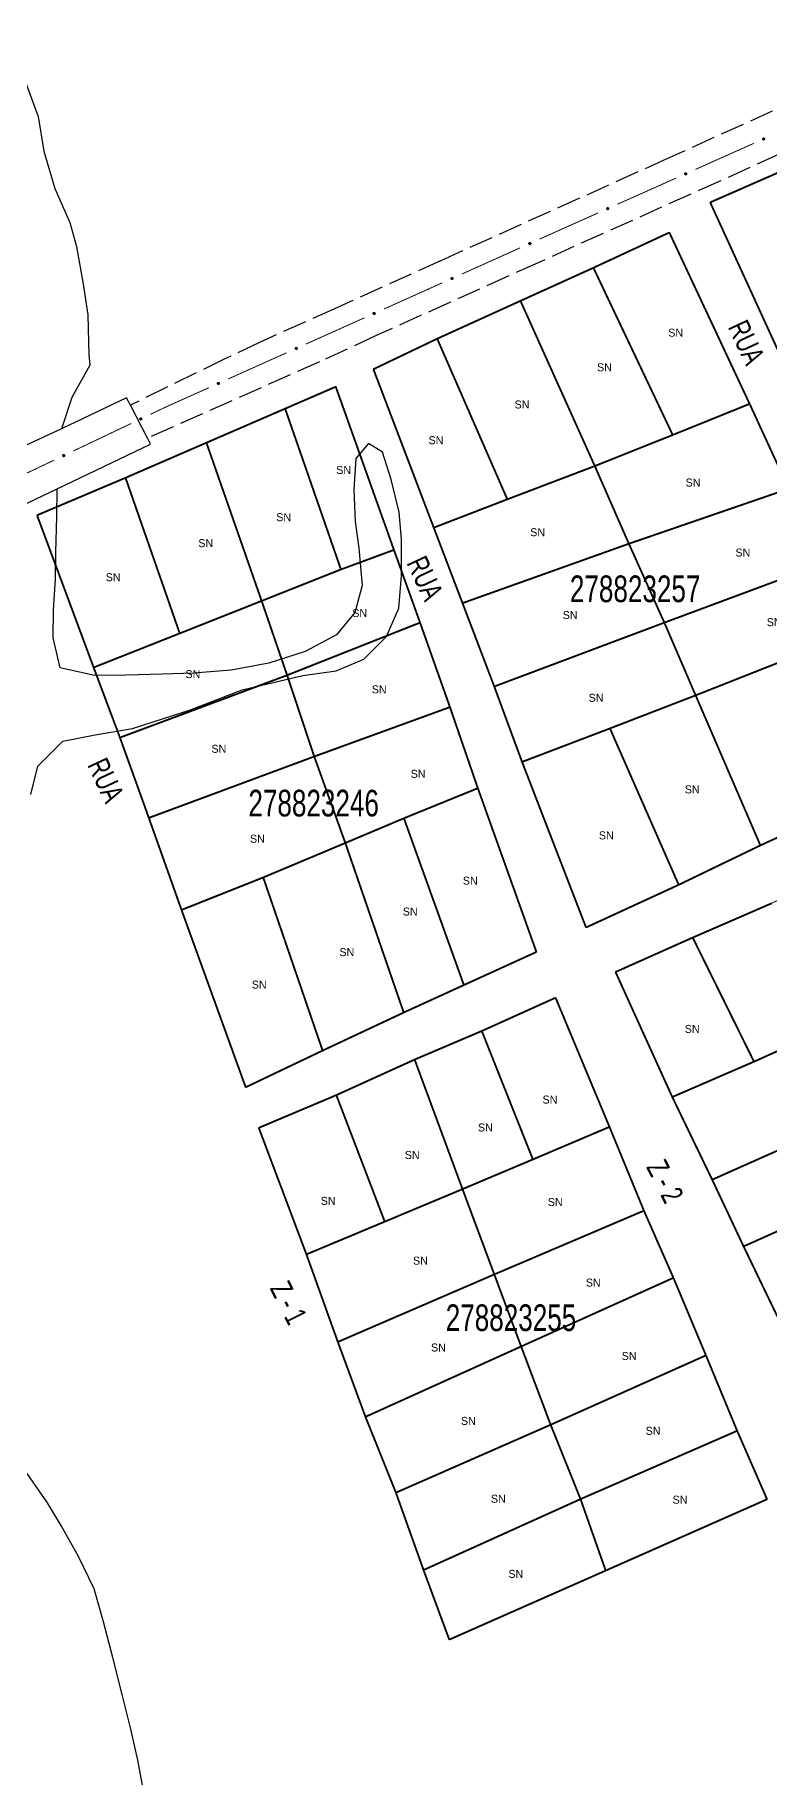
# Model space of a CAD drawing. Extents: x 205807 to 207855, y 4874692 to 4876446.
# Drawn here: x 206613.5 to 206751.1, y 4875277.3 to 4875603.9 of the extents above; entities that cross this region are included whole.
import ezdxf
from ezdxf.enums import TextEntityAlignment as Align

# ---------------------------------------------------------------- set-up
doc = ezdxf.new("R2010")
doc.units = 0
doc.header["$LTSCALE"] = 1.5
doc.header["$MEASUREMENT"] = 0
doc.linetypes.add('TRACO_11', pattern=[8, 3, -1, 3, -1])
for name, color, linetype in [('CD_MALHA_LOTES', 7, 'CONTINUOUS'), ('CD_TXT_QUADRA', 7, 'CONTINUOUS'), ('HD-CURSO-PERENE', 170, 'CONTINUOUS'), ('RU-QUADRA', 210, 'CONTINUOUS'), ('SV-EIXO-RUA-PAV', 20, 'CONTINUOUS'), ('SV-PONTE-BUEIRO', 251, 'CONTINUOUS'), ('SV-RUA-PAVIM', 7, 'CONTINUOUS'), ('SV-TXT-RUA-N-PAV', 7, 'CONTINUOUS'), ('Th_NmrPort', 1, 'CONTINUOUS')]:
    doc.layers.add(name, color=color, linetype=linetype)
doc.styles.add('ARIAL', font='ARIAL.SHX')

msp = doc.modelspace()

# ---------------------------------------------------------------- linework, layer by layer
at = {"layer": 'CD_MALHA_LOTES', "linetype": 'Continuous', "const_width": 0.35, "flags": 128}
for points in [[(206754.910867, 4875579.004027), (206740.062382, 4875572.493537)], [(206740.062382, 4875572.493537), (206758.39455, 4875532.459738)], [(206718.172196, 4875560.231533), (206732.40308, 4875566.842731)], [(206732.40308, 4875566.842731), (206747.455694, 4875534.720527)], [(206704.501583, 4875554.031201), (206718.172196, 4875560.231533)], [(206733.038053, 4875528.893708), (206718.172196, 4875560.231533)], [(206688.888698, 4875546.934435), (206704.501583, 4875554.031201)], [(206718.433656, 4875523.06689), (206704.501583, 4875554.031201)], [(206688.888698, 4875546.934435), (206676.93625, 4875541.219671)], [(206702.036391, 4875516.829206), (206688.888698, 4875546.934435)], [(206676.93625, 4875541.219671), (206688.24809, 4875511.514163)], [(206660.389579, 4875533.824093), (206669.876835, 4875537.932747)], [(206669.876835, 4875537.932747), (206680.783444, 4875507.34195)], [(206645.635776, 4875527.437004), (206660.389579, 4875533.824093)], [(206670.847971, 4875503.681513), (206660.389579, 4875533.824093)], [(206733.038053, 4875528.893708), (206747.455694, 4875534.720527)], [(206747.455694, 4875534.720527), (206754.776569, 4875518.80883)], [(206630.471107, 4875520.863157), (206645.635776, 4875527.437004)], [(206655.982114, 4875497.779992), (206645.635776, 4875527.437004)], [(206718.433656, 4875523.06689), (206733.038053, 4875528.893708)], [(206630.471107, 4875520.863157), (206613.887086, 4875513.841094)], [(206640.630688, 4875491.691713), (206630.471107, 4875520.863157)], [(206718.433656, 4875523.06689), (206702.036391, 4875516.829206)], [(206724.820745, 4875508.499844), (206718.433656, 4875523.06689)], [(206724.820745, 4875508.499844), (206754.776569, 4875518.80883)], [(206613.887086, 4875513.841094), (206624.494883, 4875485.304624)], [(206688.24809, 4875511.514163), (206702.036391, 4875516.829206)], [(206693.636933, 4875497.362768), (206688.24809, 4875511.514163)], [(206680.783444, 4875507.34195), (206670.847971, 4875503.681513)], [(206680.783444, 4875507.34195), (206685.676477, 4875493.708689)], [(206693.636933, 4875497.362768), (206724.820745, 4875508.499844)], [(206731.469295, 4875493.708689), (206724.820745, 4875508.499844)], [(206731.469295, 4875493.708689), (206761.499821, 4875504.876758)], [(206655.982114, 4875497.779992), (206670.847971, 4875503.681513)], [(206655.982114, 4875497.779992), (206640.630688, 4875491.691713)], [(206660.763093, 4875483.847919), (206655.982114, 4875497.779992)], [(206699.588209, 4875481.734395), (206693.636933, 4875497.362768)], [(206624.494883, 4875485.304624), (206640.630688, 4875491.691713)], [(206660.763093, 4875483.847919), (206685.676477, 4875493.708689)], [(206685.676477, 4875493.708689), (206691.279188, 4875477.871695)], [(206699.588209, 4875481.734395), (206731.469295, 4875493.708689)], [(206737.333464, 4875480.075428), (206731.469295, 4875493.708689)], [(206629.425268, 4875472.156931), (206624.494883, 4875485.304624)], [(206737.333464, 4875480.075428), (206752.834296, 4875486.201058)], [(206629.425268, 4875472.156931), (206660.763093, 4875483.847919)], [(206665.842884, 4875468.608548), (206660.763093, 4875483.847919)], [(206704.800395, 4875467.60006), (206699.588209, 4875481.734395)], [(206721.272362, 4875473.875095), (206737.333464, 4875480.075428)], [(206749.47267, 4875451.949823), (206737.333464, 4875480.075428)], [(206665.842884, 4875468.608548), (206691.279188, 4875477.871695)], [(206691.279188, 4875477.871695), (206696.508384, 4875462.669675)], [(206634.841221, 4875457.104317), (206629.425268, 4875472.156931)], [(206704.800395, 4875467.60006), (206721.272362, 4875473.875095)], [(206734.158595, 4875444.554246), (206721.272362, 4875473.875095)], [(206634.841221, 4875457.104317), (206665.842884, 4875468.608548)], [(206671.669702, 4875452.39804), (206665.842884, 4875468.608548)], [(206716.790194, 4875436.561046), (206704.800395, 4875467.60006)], [(206682.651014, 4875457.029614), (206696.508384, 4875462.669675)], [(206696.508384, 4875462.669675), (206707.489695, 4875431.966824)], [(206765.197609, 4875459.158644), (206749.47267, 4875451.949823)], [(206640.966851, 4875439.847969), (206634.841221, 4875457.104317)], [(206671.669702, 4875452.39804), (206682.651014, 4875457.029614)], [(206693.893786, 4875425.766491), (206682.651014, 4875457.029614)], [(206656.280925, 4875445.936248), (206671.669702, 4875452.39804)], [(206682.613663, 4875420.611998), (206671.669702, 4875452.39804)], [(206749.47267, 4875451.949823), (206734.158595, 4875444.554246)], [(206640.966851, 4875439.847969), (206656.280925, 4875445.936248)], [(206667.411643, 4875413.477881), (206656.280925, 4875445.936248)], [(206734.158595, 4875444.554246), (206716.790194, 4875436.561046)], [(206652.994002, 4875406.605223), (206640.966851, 4875439.847969)], [(206736.786067, 4875434.664961), (206751.57164, 4875441.08268)], [(206736.786067, 4875434.664961), (206722.319608, 4875428.211786)], [(206748.274138, 4875411.405164), (206736.786067, 4875434.664961)], [(206707.489695, 4875431.966824), (206693.893786, 4875425.766491)], [(206693.893786, 4875425.766491), (206682.613663, 4875420.611998)], [(206722.319608, 4875428.211786), (206732.95671, 4875404.774703)], [(206697.251503, 4875417.149199), (206711.079736, 4875423.389633)], [(206711.079736, 4875423.389633), (206721.184984, 4875399.172496)], [(206682.613663, 4875420.611998), (206667.411643, 4875413.477881)], [(206684.664265, 4875411.795191), (206697.251503, 4875417.149199)], [(206706.824895, 4875393.07389), (206697.251503, 4875417.149199)], [(206762.492399, 4875417.787425), (206748.274138, 4875411.405164)], [(206667.411643, 4875413.477881), (206652.994002, 4875406.605223)], [(206669.985063, 4875405.129273), (206684.664265, 4875411.795191)], [(206693.634888, 4875387.50714), (206684.664265, 4875411.795191)], [(206732.95671, 4875404.774703), (206748.274138, 4875411.405164)], [(206669.985063, 4875405.129273), (206655.447689, 4875398.995211)], [(206679.062057, 4875381.408534), (206669.985063, 4875405.129273)], [(206740.438139, 4875389.27999), (206732.95671, 4875404.774703)], [(206740.438139, 4875389.27999), (206769.831999, 4875402.363626)], [(206655.447689, 4875398.995211), (206664.382856, 4875375.274472)], [(206721.184984, 4875399.172496), (206706.824895, 4875393.07389)], [(206721.184984, 4875399.172496), (206727.638159, 4875383.465041)], [(206693.634888, 4875387.50714), (206706.824895, 4875393.07389)], [(206746.324003, 4875376.763666), (206775.788777, 4875389.98913)], [(206693.634888, 4875387.50714), (206679.062057, 4875381.408534)], [(206699.591665, 4875371.516029), (206693.634888, 4875387.50714)], [(206746.324003, 4875376.763666), (206740.438139, 4875389.27999)], [(206699.591665, 4875371.516029), (206727.638159, 4875383.465041)], [(206727.638159, 4875383.465041), (206733.169452, 4875370.877803)], [(206664.382856, 4875375.274472), (206679.062057, 4875381.408534)], [(206753.060834, 4875362.793605), (206746.324003, 4875376.763666)], [(206670.268719, 4875358.857877), (206664.382856, 4875375.274472)], [(206670.268719, 4875358.857877), (206699.591665, 4875371.516029)], [(206704.62656, 4875358.006909), (206699.591665, 4875371.516029)], [(206704.62656, 4875358.006909), (206733.169452, 4875370.877803)], [(206733.169452, 4875370.877803), (206739.268058, 4875356.340429)], [(206675.445442, 4875344.816901), (206670.268719, 4875358.857877)], [(206675.445442, 4875344.816901), (206704.62656, 4875358.006909)], [(206710.157854, 4875343.327707), (206704.62656, 4875358.006909)], [(206710.157854, 4875343.327707), (206739.268058, 4875356.340429)], [(206739.268058, 4875356.340429), (206745.118464, 4875342.193083)], [(206681.154021, 4875330.598641), (206675.445442, 4875344.816901)], [(206681.154021, 4875330.598641), (206710.157854, 4875343.327707)], [(206715.760061, 4875329.393103), (206710.157854, 4875343.327707)], [(206745.118464, 4875342.193083), (206715.760061, 4875329.393103)], [(206750.720672, 4875329.357646), (206745.118464, 4875342.193083)], [(206686.330744, 4875316.096724), (206681.154021, 4875330.598641)], [(206686.330744, 4875316.096724), (206715.760061, 4875329.393103)], [(206715.760061, 4875329.393103), (206720.475843, 4875315.990353)], [(206720.475843, 4875315.990353), (206750.720672, 4875329.357646)], [(206691.152897, 4875303.048545), (206686.330744, 4875316.096724)], [(206720.475843, 4875315.990353), (206691.152897, 4875303.048545)]]:
    msp.add_lwpolyline(points, dxfattribs=at)
at = {"layer": 'HD-CURSO-PERENE', "linetype": 'Continuous'}
for points in [[(206604.235924, 4875603.905282, 2.472742), (206604.709957, 4875603.600899, 2.472742), (206611.239161, 4875596.421994, 2.472742), (206614.107427, 4875588.615055, 2.472742), (206615.136498, 4875582.074381, 2.472742), (206617.22763, 4875575.108731, 2.472742), (206620.034111, 4875568.693918, 2.472742), (206621.278551, 4875564.23378, 2.472742), (206622.499142, 4875557.150287, 2.558281), (206623.403354, 4875551.398805, 2.558281), (206623.533156, 4875546.307768, 2.558281), (206623.582323, 4875543.962947, 2.558281), (206623.762277, 4875541.963238, 2.567813), (206620.384071, 4875535.903519, 2.567813), (206618.449525, 4875530.033047, 2.567813)], [(206612.750515, 4875461.494505, 2.567813), (206614.029017, 4875466.793495, 2.567813), (206618.717098, 4875471.511275, 2.567813), (206624.760065, 4875472.681114, 2.567813), (206631.789962, 4875473.84971, 2.567813), (206637.608125, 4875475.730299, 2.567813), (206642.476524, 4875477.301252, 2.567813), (206652.338157, 4875481.086948, 2.567813), (206663.695203, 4875483.823583, 2.567813), (206669.934575, 4875484.689019, 2.567813), (206675.150177, 4875486.845951, 2.567813), (206679.36493, 4875491.122252, 2.567813), (206681.670088, 4875496.411666, 2.567813), (206682.223002, 4875502.497738, 2.567813), (206682.185692, 4875509.377594, 2.567813), (206681.774621, 4875514.41366, 2.567813), (206680.258711, 4875520.566805, 2.567813), (206678.630316, 4875525.654039, 2.567813), (206675.985624, 4875527.271188, 2.567813), (206673.653864, 4875524.482214, 2.567813), (206673.254654, 4875518.689316, 2.567813), (206673.538198, 4875512.690989, 2.567813), (206674.227954, 4875507.668248, 2.567813), (206674.837136, 4875500.647697, 2.567813), (206673.481271, 4875495.612188, 2.567813), (206669.991286, 4875491.392825, 2.567813), (206664.146833, 4875488.286273, 2.567813), (206657.307347, 4875486.104677, 2.567813), (206650.299911, 4875484.768661, 2.567813), (206643.259283, 4875484.21327, 2.567813), (206637.392, 4875484.053016, 2.567813), (206630.505481, 4875483.83857, 2.567813), (206624.655192, 4875483.805555, 2.567813), (206618.212445, 4875485.243147, 2.567813), (206616.898812, 4875490.845001, 2.567813), (206616.959249, 4875496.107578, 2.567813), (206617.326085, 4875501.837079, 2.567813), (206617.409118, 4875506.948161, 2.567813), (206617.584198, 4875513.531426, 2.567813), (206617.634676, 4875518.788139, 2.567813)], [(206633.769783, 4875275.089922, 2.567813), (206632.804238, 4875280.441694, 2.567813), (206631.476439, 4875286.250701, 2.567813), (206629.81255, 4875292.787422, 2.567813), (206628.103873, 4875299.674905, 2.567813), (206626.361745, 4875306.371603, 2.567813), (206624.567825, 4875312.591041, 2.567813), (206621.642104, 4875318.621976, 2.567813), (206618.475, 4875324.34463, 2.567813), (206615.829804, 4875328.724733, 2.567813), (206612.039507, 4875334.166554, 2.567813)]]:
    msp.add_polyline3d(points, dxfattribs=at)
at = {"layer": 'RU-QUADRA', "linetype": 'Continuous', "const_width": 0.18, "flags": 128}
for points in [[(206783.865412, 4875475.635728), (206800, 4875482.488875), (206814.933011, 4875488.656707), (206828.696415, 4875494.139225), (206846.171939, 4875501.335029), (206829.838606, 4875534.173024), (206823.213897, 4875547.194003), (206816.246531, 4875560.157873), (206797.114829, 4875598.706824), (206778.154457, 4875589.911952), (206769.016927, 4875585.571626), (206754.910867, 4875579.004027), (206740.062382, 4875572.493537), (206758.39455, 4875532.459738), (206764.676601, 4875518.410787), (206770.615995, 4875505.275589)], [(206716.790194, 4875436.561046), (206704.800395, 4875467.60006), (206699.588209, 4875481.734395), (206693.636933, 4875497.362768), (206688.24809, 4875511.514163), (206676.93625, 4875541.219671), (206688.888698, 4875546.934435), (206704.501583, 4875554.031201), (206718.172196, 4875560.231533), (206732.40308, 4875566.842731), (206747.455694, 4875534.720527), (206754.776569, 4875518.80883), (206761.499821, 4875504.876758), (206767.476045, 4875492.065227), (206779.241736, 4875465.807193), (206765.197609, 4875459.158644), (206749.47267, 4875451.949823), (206734.158595, 4875444.554246)], [(206613.887086, 4875513.841094), (206630.471107, 4875520.863157), (206645.635776, 4875527.437004), (206660.389579, 4875533.824093), (206669.876835, 4875537.932747), (206680.783444, 4875507.34195), (206685.676477, 4875493.708689), (206691.279188, 4875477.871695), (206696.508384, 4875462.669675), (206707.489695, 4875431.966824), (206693.893786, 4875425.766491), (206682.613663, 4875420.611998), (206667.411643, 4875413.477881), (206652.994002, 4875406.605223), (206640.966851, 4875439.847969), (206634.841221, 4875457.104317), (206629.425268, 4875472.156931), (206624.494883, 4875485.304624)], [(206765.328959, 4875336.449047), (206759.372182, 4875349.284484), (206753.060834, 4875362.793605), (206746.324003, 4875376.763666), (206740.438139, 4875389.27999), (206732.95671, 4875404.774703), (206722.319608, 4875428.211786), (206736.786067, 4875434.664961), (206751.57164, 4875441.08268), (206765.045303, 4875447.535855), (206781.213699, 4875455.194569), (206791.886259, 4875430.76469), (206799.048574, 4875415.447263), (206804.79261, 4875403.427337), (206811.281242, 4875389.209076), (206817.734418, 4875375.806327), (206823.407539, 4875363.219089), (206794.900104, 4875349.745426)], [(206711.079736, 4875423.389633), (206697.251503, 4875417.149199), (206684.664265, 4875411.795191), (206669.985063, 4875405.129273), (206655.447689, 4875398.995211), (206664.382856, 4875375.274472), (206670.268719, 4875358.857877), (206675.445442, 4875344.816901), (206681.154021, 4875330.598641), (206686.330744, 4875316.096724), (206691.152897, 4875303.048545), (206720.475843, 4875315.990353), (206750.720672, 4875329.357646), (206745.118464, 4875342.193083), (206739.268058, 4875356.340429), (206733.169452, 4875370.877803), (206727.638159, 4875383.465041), (206721.184984, 4875399.172496)]]:
    msp.add_lwpolyline(points, close=True, dxfattribs=at)
at = {"layer": 'SV-EIXO-RUA-PAV', "const_width": 0.18}
for points in [[(206737.296611, 4875578.675919), (206748.252356, 4875583.572003)], [(206722.688951, 4875572.147805), (206733.644696, 4875577.04389)], [(206713.130169, 4875567.876019), (206719.037036, 4875570.515777)], [(206708.085739, 4875565.609764), (206712.64661, 4875567.658776)], [(206712.64661, 4875567.658776), (206713.130169, 4875567.876019)], [(206693.49095, 4875559.052926), (206704.437042, 4875563.970555)], [(206678.89616, 4875552.496088), (206689.842252, 4875557.413717)], [(206664.301371, 4875545.93925), (206675.247463, 4875550.856879)], [(206649.706582, 4875539.382412), (206660.652674, 4875544.30004)], [(206638.094858, 4875534.165743), (206646.057884, 4875537.743202)], [(206635.141537, 4875532.76124), (206637.850774, 4875534.049664)], [(206637.850774, 4875534.049664), (206638.094858, 4875534.165743)], [(206620.692276, 4875525.889642), (206631.529222, 4875531.04334)], [(206606.243015, 4875519.018045), (206617.079961, 4875524.171743)]]:
    msp.add_lwpolyline(points, dxfattribs=at)
at = {"layer": 'SV-EIXO-RUA-PAV'}
for points in [[(206749.902223, 4875584.429896), (206749.919037, 4875584.475823), (206749.94288, 4875584.511857), (206749.971417, 4875584.536187), (206750.002239, 4875584.551112), (206750.035492, 4875584.562829), (206750.071625, 4875584.567246), (206750.112813, 4875584.563264), (206750.159003, 4875584.54672), (206750.194311, 4875584.51987), (206750.219661, 4875584.493169), (206750.237074, 4875584.461925), (206750.247915, 4875584.42943), (206750.251262, 4875584.391747), (206750.24682, 4875584.350045), (206750.22906, 4875584.304002), (206750.205443, 4875584.268836), (206750.177223, 4875584.246028), (206750.145702, 4875584.228721), (206750.11161, 4875584.217165), (206750.076116, 4875584.213034), (206750.034138, 4875584.217582), (206749.988926, 4875584.235713), (206749.953583, 4875584.258868), (206749.930384, 4875584.28676), (206749.914044, 4875584.318177), (206749.901886, 4875584.351387), (206749.895934, 4875584.387523), (206749.902223, 4875584.429896)], [(206735.294562, 4875577.901783), (206735.311377, 4875577.94771), (206735.33522, 4875577.983744), (206735.363756, 4875578.008074), (206735.394579, 4875578.022999), (206735.427832, 4875578.034716), (206735.463964, 4875578.039132), (206735.505153, 4875578.035151), (206735.551343, 4875578.018607), (206735.58665, 4875577.991756), (206735.612, 4875577.965056), (206735.629414, 4875577.933812), (206735.640255, 4875577.901317), (206735.643601, 4875577.863634), (206735.639159, 4875577.821932), (206735.6214, 4875577.775889), (206735.597783, 4875577.740723), (206735.569563, 4875577.717915), (206735.538041, 4875577.700607), (206735.503949, 4875577.689052), (206735.468456, 4875577.684921), (206735.426477, 4875577.689469), (206735.381265, 4875577.7076), (206735.345922, 4875577.730755), (206735.322724, 4875577.758647), (206735.306383, 4875577.790064), (206735.294226, 4875577.823273), (206735.288274, 4875577.85941), (206735.294562, 4875577.901783)], [(206720.686902, 4875571.37367), (206720.703717, 4875571.419597), (206720.72756, 4875571.455631), (206720.756096, 4875571.479961), (206720.786919, 4875571.494886), (206720.820172, 4875571.506603), (206720.856304, 4875571.511019), (206720.897493, 4875571.507038), (206720.943682, 4875571.490494), (206720.97899, 4875571.463643), (206721.00434, 4875571.436943), (206721.021753, 4875571.405699), (206721.032595, 4875571.373204), (206721.035941, 4875571.33552), (206721.031499, 4875571.293819), (206721.013739, 4875571.247776), (206720.990122, 4875571.21261), (206720.961903, 4875571.189802), (206720.930381, 4875571.172494), (206720.896289, 4875571.160939), (206720.860796, 4875571.156808), (206720.818817, 4875571.161356), (206720.773605, 4875571.179487), (206720.738262, 4875571.202642), (206720.715063, 4875571.230534), (206720.698723, 4875571.261951), (206720.686565, 4875571.29516), (206720.680613, 4875571.331297), (206720.686902, 4875571.37367)], [(206706.085217, 4875564.831692), (206706.101941, 4875564.877652), (206706.125713, 4875564.913732), (206706.154202, 4875564.938119), (206706.184995, 4875564.953104), (206706.218225, 4875564.964886), (206706.254349, 4875564.969374), (206706.295545, 4875564.965474), (206706.341767, 4875564.949021), (206706.377128, 4875564.92224), (206706.40253, 4875564.895589), (206706.420005, 4875564.864379), (206706.43091, 4875564.831906), (206706.434331, 4875564.794229), (206706.429971, 4875564.752519), (206706.412301, 4875564.706441), (206706.388754, 4875564.671229), (206706.360579, 4875564.648365), (206706.329091, 4875564.630995), (206706.295022, 4875564.619373), (206706.259537, 4875564.615172), (206706.217549, 4875564.619638), (206706.172302, 4875564.63768), (206706.136914, 4875564.660765), (206706.11366, 4875564.688611), (206706.097258, 4875564.719996), (206706.085035, 4875564.753182), (206706.079012, 4875564.789306), (206706.085217, 4875564.831692)], [(206691.490428, 4875558.274853), (206691.507152, 4875558.320814), (206691.530924, 4875558.356894), (206691.559412, 4875558.381281), (206691.590206, 4875558.396266), (206691.623436, 4875558.408048), (206691.659559, 4875558.412536), (206691.700756, 4875558.408636), (206691.746978, 4875558.392183), (206691.782338, 4875558.365401), (206691.807741, 4875558.338751), (206691.825215, 4875558.307541), (206691.836121, 4875558.275068), (206691.839541, 4875558.237391), (206691.835181, 4875558.195681), (206691.817512, 4875558.149603), (206691.793964, 4875558.114391), (206691.76579, 4875558.091526), (206691.734302, 4875558.074157), (206691.700233, 4875558.062535), (206691.664748, 4875558.058334), (206691.62276, 4875558.0628), (206691.577513, 4875558.080842), (206691.542124, 4875558.103927), (206691.518871, 4875558.131773), (206691.502468, 4875558.163158), (206691.490245, 4875558.196343), (206691.484223, 4875558.232468), (206691.490428, 4875558.274853)], [(206676.895639, 4875551.718015), (206676.912363, 4875551.763975), (206676.936135, 4875551.800056), (206676.964623, 4875551.824442), (206676.995417, 4875551.839428), (206677.028647, 4875551.85121), (206677.06477, 4875551.855698), (206677.105967, 4875551.851798), (206677.152189, 4875551.835345), (206677.187549, 4875551.808563), (206677.212952, 4875551.781913), (206677.230426, 4875551.750703), (206677.241331, 4875551.71823), (206677.244752, 4875551.680553), (206677.240392, 4875551.638843), (206677.222723, 4875551.592765), (206677.199175, 4875551.557552), (206677.171, 4875551.534688), (206677.139513, 4875551.517319), (206677.105444, 4875551.505697), (206677.069959, 4875551.501496), (206677.027971, 4875551.505962), (206676.982723, 4875551.524004), (206676.947335, 4875551.547089), (206676.924081, 4875551.574935), (206676.907679, 4875551.60632), (206676.895456, 4875551.639505), (206676.889433, 4875551.67563), (206676.895639, 4875551.718015)], [(206662.300849, 4875545.161177), (206662.317574, 4875545.207137), (206662.341346, 4875545.243218), (206662.369834, 4875545.267604), (206662.400627, 4875545.28259), (206662.433857, 4875545.294372), (206662.469981, 4875545.29886), (206662.511177, 4875545.29496), (206662.557399, 4875545.278506), (206662.59276, 4875545.251725), (206662.618162, 4875545.225075), (206662.635637, 4875545.193865), (206662.646542, 4875545.161392), (206662.649963, 4875545.123715), (206662.645603, 4875545.082005), (206662.627934, 4875545.035927), (206662.604386, 4875545.000714), (206662.576211, 4875544.97785), (206662.544724, 4875544.960481), (206662.510654, 4875544.948859), (206662.475169, 4875544.944658), (206662.433182, 4875544.949124), (206662.387934, 4875544.967166), (206662.352546, 4875544.990251), (206662.329292, 4875545.018097), (206662.31289, 4875545.049482), (206662.300667, 4875545.082667), (206662.294644, 4875545.118792), (206662.300849, 4875545.161177)], [(206647.70606, 4875538.604339), (206647.722784, 4875538.650299), (206647.746556, 4875538.68638), (206647.775045, 4875538.710766), (206647.805838, 4875538.725751), (206647.839068, 4875538.737534), (206647.875192, 4875538.742022), (206647.916388, 4875538.738121), (206647.96261, 4875538.721668), (206647.997971, 4875538.694887), (206648.023373, 4875538.668237), (206648.040848, 4875538.637027), (206648.051753, 4875538.604554), (206648.055174, 4875538.566876), (206648.050813, 4875538.525166), (206648.033144, 4875538.479089), (206648.009596, 4875538.443876), (206647.981422, 4875538.421012), (206647.949934, 4875538.403643), (206647.915865, 4875538.392021), (206647.88038, 4875538.38782), (206647.838392, 4875538.392285), (206647.793145, 4875538.410327), (206647.757756, 4875538.433413), (206647.734503, 4875538.461259), (206647.718101, 4875538.492644), (206647.705878, 4875538.525829), (206647.699855, 4875538.561954), (206647.70606, 4875538.604339)], [(206633.158348, 4875531.939994), (206633.174072, 4875531.986306), (206633.197057, 4875532.022893), (206633.22501, 4875532.047891), (206633.255471, 4875532.06354), (206633.288438, 4875532.07604), (206633.324456, 4875532.08131), (206633.365727, 4875532.078303), (206633.412295, 4875532.062856), (206633.448227, 4875532.036847), (206633.474201, 4875532.010753), (206633.492348, 4875531.979929), (206633.503955, 4875531.9477), (206633.508191, 4875531.910106), (206633.504736, 4875531.868312), (206633.48807, 4875531.821862), (206633.46529, 4875531.786147), (206633.437618, 4875531.762678), (206633.406514, 4875531.74463), (206633.372705, 4875531.732272), (206633.337319, 4875531.727304), (206633.295245, 4875531.730858), (206633.249617, 4875531.747915), (206633.213736, 4875531.770228), (206633.189885, 4875531.797564), (206633.172806, 4875531.828586), (206633.159867, 4875531.861499), (206633.153063, 4875531.897484), (206633.158348, 4875531.939994)], [(206618.709087, 4875525.068397), (206618.724811, 4875525.114708), (206618.747795, 4875525.151296), (206618.775749, 4875525.176294), (206618.80621, 4875525.191943), (206618.839177, 4875525.204443), (206618.875195, 4875525.209712), (206618.916466, 4875525.206706), (206618.963034, 4875525.191258), (206618.998966, 4875525.16525), (206619.02494, 4875525.139156), (206619.043087, 4875525.108332), (206619.054694, 4875525.076103), (206619.05893, 4875525.038509), (206619.055475, 4875524.996714), (206619.038809, 4875524.950264), (206619.016029, 4875524.91455), (206618.988357, 4875524.89108), (206618.957253, 4875524.873033), (206618.923444, 4875524.860675), (206618.888058, 4875524.855706), (206618.845984, 4875524.859261), (206618.800356, 4875524.876318), (206618.764475, 4875524.898631), (206618.740623, 4875524.925966), (206618.723545, 4875524.956988), (206618.710606, 4875524.989901), (206618.703801, 4875525.025887), (206618.709087, 4875525.068397)]]:
    msp.add_lwpolyline(points, close=True, dxfattribs=at)
for points in [[(206749.895934, 4875584.387523), (206750.159003, 4875584.54672)], [(206749.90058, 4875584.407411), (206750.133458, 4875584.551837)], [(206749.901886, 4875584.351387), (206750.194311, 4875584.51987)], [(206749.902223, 4875584.429896), (206750.112813, 4875584.563264)], [(206749.903286, 4875584.371256), (206750.172292, 4875584.531827)], [(206749.910976, 4875584.337327), (206750.201717, 4875584.506118)], [(206749.912398, 4875584.454541), (206750.085639, 4875584.561853)], [(206749.914044, 4875584.318177), (206750.219661, 4875584.493169)], [(206749.919037, 4875584.475823), (206750.071625, 4875584.567246)], [(206749.924762, 4875584.303135), (206750.227828, 4875584.474444)], [(206749.930384, 4875584.28676), (206750.237074, 4875584.461925)], [(206749.93254, 4875584.496423), (206750.045879, 4875584.560525)], [(206749.94288, 4875584.511857), (206750.035492, 4875584.562829)], [(206749.945466, 4875584.273528), (206750.239944, 4875584.443988)], [(206749.953583, 4875584.258868), (206750.247915, 4875584.42943)], [(206749.973644, 4875584.247262), (206750.245699, 4875584.407701)], [(206749.988926, 4875584.235713), (206750.251262, 4875584.391747)], [(206750.014413, 4875584.229611), (206750.24647, 4875584.369187)], [(206750.034138, 4875584.217582), (206750.24682, 4875584.350045)], [(206750.059184, 4875584.219727), (206750.231046, 4875584.323435)], [(206750.076116, 4875584.213034), (206750.22906, 4875584.304002)], [(206750.097566, 4875584.217451), (206750.211593, 4875584.283355)], [(206750.11161, 4875584.217165), (206750.205443, 4875584.268836)], [(206735.288274, 4875577.85941), (206735.551343, 4875578.018607)], [(206735.292919, 4875577.879298), (206735.525798, 4875578.023724)], [(206735.294226, 4875577.823273), (206735.58665, 4875577.991756)], [(206735.294562, 4875577.901783), (206735.505153, 4875578.035151)], [(206735.295626, 4875577.843142), (206735.564632, 4875578.003714)], [(206735.303315, 4875577.809214), (206735.594056, 4875577.978005)], [(206735.304738, 4875577.926428), (206735.477979, 4875578.03374)], [(206735.306383, 4875577.790064), (206735.612, 4875577.965056)], [(206735.311377, 4875577.94771), (206735.463964, 4875578.039132)], [(206735.317101, 4875577.775021), (206735.620168, 4875577.946331)], [(206735.322724, 4875577.758647), (206735.629414, 4875577.933812)], [(206735.32488, 4875577.96831), (206735.438219, 4875578.032412)], [(206735.33522, 4875577.983744), (206735.427832, 4875578.034716)], [(206735.337805, 4875577.745415), (206735.632284, 4875577.915875)], [(206735.345922, 4875577.730755), (206735.640255, 4875577.901317)], [(206735.365984, 4875577.719149), (206735.638038, 4875577.879588)], [(206735.381265, 4875577.7076), (206735.643601, 4875577.863634)], [(206735.406753, 4875577.701498), (206735.63881, 4875577.841074)], [(206735.426477, 4875577.689469), (206735.639159, 4875577.821932)], [(206735.451524, 4875577.691614), (206735.623386, 4875577.795322)], [(206735.468456, 4875577.684921), (206735.6214, 4875577.775889)], [(206735.489906, 4875577.689338), (206735.603933, 4875577.755242)], [(206735.503949, 4875577.689052), (206735.597783, 4875577.740723)], [(206720.680613, 4875571.331297), (206720.943682, 4875571.490494)], [(206720.685259, 4875571.351184), (206720.918137, 4875571.495611)], [(206720.686565, 4875571.29516), (206720.97899, 4875571.463643)], [(206720.686902, 4875571.37367), (206720.897493, 4875571.507038)], [(206720.687965, 4875571.315029), (206720.956971, 4875571.475601)], [(206720.695655, 4875571.281101), (206720.986396, 4875571.449891)], [(206720.697078, 4875571.398314), (206720.870318, 4875571.505627)], [(206720.698723, 4875571.261951), (206721.00434, 4875571.436943)], [(206720.703717, 4875571.419597), (206720.856304, 4875571.511019)], [(206720.709441, 4875571.246908), (206721.012507, 4875571.418218)], [(206720.715063, 4875571.230534), (206721.021753, 4875571.405699)], [(206720.71722, 4875571.440197), (206720.830558, 4875571.504299)], [(206720.72756, 4875571.455631), (206720.820172, 4875571.506603)], [(206720.730145, 4875571.217302), (206721.024623, 4875571.387762)], [(206720.738262, 4875571.202642), (206721.032595, 4875571.373204)], [(206720.758324, 4875571.191036), (206721.030378, 4875571.351475)], [(206720.773605, 4875571.179487), (206721.035941, 4875571.33552)], [(206720.799092, 4875571.173385), (206721.03115, 4875571.31296)], [(206720.818817, 4875571.161356), (206721.031499, 4875571.293819)], [(206720.843863, 4875571.163501), (206721.015726, 4875571.267209)], [(206720.860796, 4875571.156808), (206721.013739, 4875571.247776)], [(206720.882245, 4875571.161224), (206720.996273, 4875571.227129)], [(206720.896289, 4875571.160939), (206720.990122, 4875571.21261)], [(206706.079012, 4875564.789306), (206706.341767, 4875564.949021)], [(206706.083618, 4875564.809203), (206706.316212, 4875564.954087)], [(206706.085035, 4875564.753182), (206706.377128, 4875564.92224)], [(206706.085217, 4875564.831692), (206706.295545, 4875564.965474)], [(206706.086396, 4875564.773053), (206706.355085, 4875564.934154)], [(206706.094152, 4875564.73914), (206706.38456, 4875564.908502)], [(206706.095344, 4875564.856356), (206706.268374, 4875564.964009)], [(206706.097258, 4875564.719996), (206706.40253, 4875564.895589)], [(206706.101941, 4875564.877652), (206706.254349, 4875564.969374)], [(206706.108005, 4875564.704975), (206706.410734, 4875564.87688)], [(206706.11366, 4875564.688611), (206706.420005, 4875564.864379)], [(206706.115404, 4875564.898278), (206706.228616, 4875564.962603)], [(206706.125713, 4875564.913732), (206706.218225, 4875564.964886)], [(206706.128768, 4875564.675409), (206706.42291, 4875564.846448)], [(206706.136914, 4875564.660765), (206706.43091, 4875564.831906)], [(206706.156998, 4875564.649198), (206706.428736, 4875564.810172)], [(206706.172302, 4875564.63768), (206706.434331, 4875564.794229)], [(206706.197801, 4875564.631628), (206706.429583, 4875564.77166)], [(206706.217549, 4875564.619638), (206706.429971, 4875564.752519)], [(206706.242591, 4875564.621832), (206706.41425, 4875564.725877)], [(206706.259537, 4875564.615172), (206706.412301, 4875564.706441)], [(206706.280978, 4875564.619631), (206706.394876, 4875564.685759)], [(206706.295022, 4875564.619373), (206706.388754, 4875564.671229)], [(206691.484223, 4875558.232468), (206691.746978, 4875558.392183)], [(206691.488829, 4875558.252365), (206691.721423, 4875558.397249)], [(206691.490245, 4875558.196343), (206691.782338, 4875558.365401)], [(206691.490428, 4875558.274853), (206691.700756, 4875558.408636)], [(206691.491607, 4875558.216215), (206691.760296, 4875558.377316)], [(206691.499363, 4875558.182302), (206691.789771, 4875558.351664)], [(206691.500555, 4875558.299518), (206691.673584, 4875558.407171)], [(206691.502468, 4875558.163158), (206691.807741, 4875558.338751)], [(206691.507152, 4875558.320814), (206691.659559, 4875558.412536)], [(206691.513216, 4875558.148137), (206691.815945, 4875558.320042)], [(206691.518871, 4875558.131773), (206691.825215, 4875558.307541)], [(206691.520615, 4875558.34144), (206691.633827, 4875558.405765)], [(206691.530924, 4875558.356894), (206691.623436, 4875558.408048)], [(206691.533978, 4875558.118571), (206691.828121, 4875558.28961)], [(206691.542124, 4875558.103927), (206691.836121, 4875558.275068)], [(206691.562209, 4875558.09236), (206691.833947, 4875558.253334)], [(206691.577513, 4875558.080842), (206691.839541, 4875558.237391)], [(206691.603012, 4875558.07479), (206691.834794, 4875558.214821)], [(206691.62276, 4875558.0628), (206691.835181, 4875558.195681)], [(206691.647802, 4875558.064994), (206691.81946, 4875558.169039)], [(206691.664748, 4875558.058334), (206691.817512, 4875558.149603)], [(206691.686189, 4875558.062793), (206691.800086, 4875558.128921)], [(206691.700233, 4875558.062535), (206691.793964, 4875558.114391)], [(206676.889433, 4875551.67563), (206677.152189, 4875551.835345)], [(206676.89404, 4875551.695527), (206677.126634, 4875551.840411)], [(206676.895456, 4875551.639505), (206677.187549, 4875551.808563)], [(206676.895639, 4875551.718015), (206677.105967, 4875551.851798)], [(206676.896817, 4875551.659377), (206677.165507, 4875551.820478)], [(206676.904574, 4875551.625464), (206677.194982, 4875551.794826)], [(206676.905766, 4875551.74268), (206677.078795, 4875551.850333)], [(206676.907679, 4875551.60632), (206677.212952, 4875551.781913)], [(206676.912363, 4875551.763975), (206677.06477, 4875551.855698)], [(206676.918427, 4875551.591298), (206677.221156, 4875551.763204)], [(206676.924081, 4875551.574935), (206677.230426, 4875551.750703)], [(206676.925825, 4875551.784602), (206677.039038, 4875551.848926)], [(206676.936135, 4875551.800056), (206677.028647, 4875551.85121)], [(206676.939189, 4875551.561733), (206677.233331, 4875551.732772)], [(206676.947335, 4875551.547089), (206677.241331, 4875551.71823)], [(206676.967419, 4875551.535522), (206677.239157, 4875551.696496)], [(206676.982723, 4875551.524004), (206677.244752, 4875551.680553)], [(206677.008223, 4875551.517952), (206677.240005, 4875551.657983)], [(206677.027971, 4875551.505962), (206677.240392, 4875551.638843)], [(206677.053013, 4875551.508156), (206677.224671, 4875551.612201)], [(206677.069959, 4875551.501496), (206677.222723, 4875551.592765)], [(206677.091399, 4875551.505955), (206677.205297, 4875551.572083)], [(206677.105444, 4875551.505697), (206677.199175, 4875551.557552)], [(206662.294644, 4875545.118792), (206662.557399, 4875545.278506)], [(206662.299251, 4875545.138689), (206662.531844, 4875545.283573)], [(206662.300667, 4875545.082667), (206662.59276, 4875545.251725)], [(206662.300849, 4875545.161177), (206662.511177, 4875545.29496)], [(206662.302028, 4875545.102539), (206662.570718, 4875545.263639)], [(206662.309784, 4875545.068626), (206662.600193, 4875545.237988)], [(206662.310976, 4875545.185842), (206662.484006, 4875545.293495)], [(206662.31289, 4875545.049482), (206662.618162, 4875545.225075)], [(206662.317574, 4875545.207137), (206662.469981, 4875545.29886)], [(206662.323638, 4875545.03446), (206662.626366, 4875545.206366)], [(206662.329292, 4875545.018097), (206662.635637, 4875545.193865)], [(206662.331036, 4875545.227764), (206662.444248, 4875545.292088)], [(206662.341346, 4875545.243218), (206662.433857, 4875545.294372)], [(206662.3444, 4875545.004895), (206662.638542, 4875545.175934)], [(206662.352546, 4875544.990251), (206662.646542, 4875545.161392)], [(206662.37263, 4875544.978684), (206662.644368, 4875545.139658)], [(206662.387934, 4875544.967166), (206662.649963, 4875545.123715)], [(206662.413434, 4875544.961114), (206662.645215, 4875545.101145)], [(206662.433182, 4875544.949124), (206662.645603, 4875545.082005)], [(206662.458224, 4875544.951318), (206662.629882, 4875545.055363)], [(206662.475169, 4875544.944658), (206662.627934, 4875545.035927)], [(206662.49661, 4875544.949117), (206662.610508, 4875545.015245)], [(206662.510654, 4875544.948859), (206662.604386, 4875545.000714)], [(206647.699855, 4875538.561954), (206647.96261, 4875538.721668)], [(206647.704461, 4875538.581851), (206647.937055, 4875538.726735)], [(206647.705878, 4875538.525829), (206647.997971, 4875538.694887)], [(206647.70606, 4875538.604339), (206647.916388, 4875538.738121)], [(206647.707239, 4875538.545701), (206647.975928, 4875538.706801)], [(206647.714995, 4875538.511788), (206648.005403, 4875538.68115)], [(206647.716187, 4875538.629004), (206647.889216, 4875538.736657)], [(206647.718101, 4875538.492644), (206648.023373, 4875538.668237)], [(206647.722784, 4875538.650299), (206647.875192, 4875538.742022)], [(206647.728848, 4875538.477622), (206648.031577, 4875538.649527)], [(206647.734503, 4875538.461259), (206648.040848, 4875538.637027)], [(206647.736247, 4875538.670926), (206647.849459, 4875538.73525)], [(206647.746556, 4875538.68638), (206647.839068, 4875538.737534)], [(206647.74961, 4875538.448056), (206648.043753, 4875538.619096)], [(206647.757756, 4875538.433413), (206648.051753, 4875538.604554)], [(206647.777841, 4875538.421846), (206648.049579, 4875538.58282)], [(206647.793145, 4875538.410327), (206648.055174, 4875538.566876)], [(206647.818644, 4875538.404275), (206648.050426, 4875538.544307)], [(206647.838392, 4875538.392285), (206648.050813, 4875538.525166)], [(206647.863434, 4875538.39448), (206648.035093, 4875538.498525)], [(206647.88038, 4875538.38782), (206648.033144, 4875538.479089)], [(206647.901821, 4875538.392278), (206648.015718, 4875538.458407)], [(206647.915865, 4875538.392021), (206648.009596, 4875538.443876)], [(206633.153063, 4875531.897484), (206633.412295, 4875532.062856)], [(206633.157237, 4875531.917476), (206633.386636, 4875532.067367)], [(206633.158348, 4875531.939994), (206633.365727, 4875532.078303)], [(206633.159867, 4875531.861499), (206633.448227, 4875532.036847)], [(206633.160797, 4875531.881395), (206633.425932, 4875532.048281)], [(206633.167938, 4875531.964872), (206633.338594, 4875532.07625)], [(206633.169286, 4875531.847658), (206633.455956, 4875532.023274)], [(206633.172806, 4875531.828586), (206633.474201, 4875532.010753)], [(206633.174072, 4875531.986306), (206633.324456, 4875532.08131)], [(206633.183877, 4875531.813801), (206633.482809, 4875531.992226)], [(206633.187084, 4875532.007219), (206633.298876, 4875532.073982)], [(206633.189885, 4875531.797564), (206633.492348, 4875531.979929)], [(206633.197057, 4875532.022893), (206633.288438, 4875532.07604)], [(206633.205275, 4875531.784692), (206633.495642, 4875531.962066)], [(206633.213736, 4875531.770228), (206633.503955, 4875531.9477)], [(206633.234067, 4875531.759099), (206633.502252, 4875531.925925)], [(206633.249617, 4875531.747915), (206633.508191, 4875531.910106)], [(206633.275241, 4875531.742417), (206633.503934, 4875531.887439)], [(206633.295245, 4875531.730858), (206633.504736, 4875531.868312)], [(206633.320233, 4875531.733595), (206633.489596, 4875531.841336)], [(206633.337319, 4875531.727304), (206633.48807, 4875531.821862)], [(206633.358658, 4875531.732226), (206633.471096, 4875531.800807)], [(206633.372705, 4875531.732272), (206633.46529, 4875531.786147)], [(206618.703801, 4875525.025887), (206618.963034, 4875525.191258)], [(206618.707976, 4875525.045879), (206618.937375, 4875525.19577)], [(206618.709087, 4875525.068397), (206618.916466, 4875525.206706)], [(206618.710606, 4875524.989901), (206618.998966, 4875525.16525)], [(206618.711536, 4875525.009798), (206618.976671, 4875525.176683)], [(206618.718677, 4875525.093275), (206618.889332, 4875525.204653)], [(206618.720025, 4875524.976061), (206619.006695, 4875525.151677)], [(206618.723545, 4875524.956988), (206619.02494, 4875525.139156)], [(206618.724811, 4875525.114708), (206618.875195, 4875525.209712)], [(206618.734616, 4875524.942203), (206619.033548, 4875525.120629)], [(206618.737823, 4875525.135622), (206618.849615, 4875525.202385)], [(206618.740623, 4875524.925966), (206619.043087, 4875525.108332)], [(206618.747795, 4875525.151296), (206618.839177, 4875525.204443)], [(206618.756014, 4875524.913094), (206619.04638, 4875525.090469)], [(206618.764475, 4875524.898631), (206619.054694, 4875525.076103)], [(206618.784806, 4875524.887502), (206619.052991, 4875525.054327)], [(206618.800356, 4875524.876318), (206619.05893, 4875525.038509)], [(206618.82598, 4875524.87082), (206619.054673, 4875525.015842)], [(206618.845984, 4875524.859261), (206619.055475, 4875524.996714)], [(206618.870972, 4875524.861997), (206619.040335, 4875524.969738)], [(206618.888058, 4875524.855706), (206619.038809, 4875524.950264)], [(206618.909397, 4875524.860628), (206619.021835, 4875524.92921)], [(206618.923444, 4875524.860675), (206619.016029, 4875524.91455)]]:
    msp.add_lwpolyline(points, dxfattribs=at)
at = {"layer": 'SV-PONTE-BUEIRO', "linetype": 'Continuous'}
msp.add_polyline3d([(206586.084847, 4875514.84444, 6.09646), (206586.595629, 4875513.846886, 6.09646), (206590.034596, 4875507.130619, 6.09646), (206590.587003, 4875506.051774, 6.09646), (206598.730195, 4875509.824808, 6.09646), (206617.634676, 4875518.788139, 6.09646), (206635.17807, 4875527.182061, 5.777162), (206634.594608, 4875528.302015, 5.777162), (206631.372591, 4875534.486668, 5.777162), (206630.651163, 4875535.871447, 5.777162), (206618.449525, 4875530.033047, 5.850846), (206603.293345, 4875523.025351, 5.850846), (206587.018899, 4875515.288488, 5.850846)], close=True, dxfattribs=at)
at = {"layer": 'SV-RUA-PAVIM', "linetype": 'TRACO_11'}
for points in [[(206783.343192, 4875603.901765, 5.147771), (206757.169359, 4875592.046791, 4.688972), (206731.953155, 4875580.659549, 4.564552), (206689.509574, 4875561.524812, 3.86469), (206669.669953, 4875552.569211, 3.833585), (206655.607603, 4875546.244069, 3.872466), (206649.114298, 4875543.15912, 3.872466)], [(206774.821552, 4875591.455362, 4.720078), (206741.896813, 4875576.499403, 4.525671), (206707.786662, 4875561.179407, 4.082425), (206677.458409, 4875547.5198, 3.872466), (206666.835188, 4875542.60121, 3.888019)], [(206649.114298, 4875543.15912, 3.872466), (206631.372591, 4875534.486668, 4.950264)], [(206666.835188, 4875542.60121, 3.918687), (206634.594608, 4875528.302015, 4.909328)]]:
    msp.add_polyline3d(points, dxfattribs=at)

# ---------------------------------------------------------------- texts
at = {"layer": 'CD_TXT_QUADRA', "style": 'ARIAL', "width": 0.7}
for s, p in [('278823257', (206713.763486, 4875497.549064)), ('278823246', (206653.499123, 4875457.372822)), ('278823255', (206690.487987, 4875360.8983))]:
    msp.add_text(s, height=5, dxfattribs=at).set_placement(p)
at = {"layer": 'SV-TXT-RUA-N-PAV', "style": 'ARIAL', "width": 0.7}
for s, rotation, p in [('RUA', 295, (206743.312236, 4875549.153072)), ('RUA', 295, (206683.078744, 4875504.915149)), ('RUA', 295, (206623.244145, 4875467.053863)), ('Z - 2', 297, (206728.003197, 4875391.659218)), ('Z - 1', 296.84507543, (206657.443478, 4875368.914097))]:
    msp.add_text(s, height=4, rotation=rotation, dxfattribs=at).set_placement(p)
at = {"layer": 'Th_NmrPort', "color": 1}
for p in [(206732.202567, 4875548.065306), (206718.853871, 4875541.576186), (206703.401363, 4875534.611717), (206687.269993, 4875527.915677), (206669.959387, 4875522.337516), (206735.455932, 4875519.97509), (206658.71591, 4875513.481958), (206706.323867, 4875510.661308), (206644.106367, 4875508.61211), (206744.792362, 4875506.847417), (206626.757535, 4875502.220435), (206672.970812, 4875495.502758), (206712.411176, 4875495.138669), (206750.674206, 4875493.79966), (206641.711366, 4875484.059964), (206676.623198, 4875481.197581), (206717.281024, 4875479.61603), (206646.581214, 4875470.059153), (206683.927969, 4875465.370576), (206735.289606, 4875462.441164), (206653.795787, 4875453.195957), (206719.201621, 4875453.821485), (206693.699894, 4875445.333052), (206682.438371, 4875439.550108), (206670.568118, 4875431.940971), (206654.132382, 4875425.853661), (206735.292914, 4875417.540437), (206708.636697, 4875404.297275), (206696.528749, 4875399.063606), (206682.809374, 4875393.9102), (206667.051912, 4875385.307748), (206709.621336, 4875385.102079), (206684.356452, 4875374.094206), (206716.737075, 4875369.985948), (206687.725233, 4875357.811763), (206723.474638, 4875356.230091), (206693.339869, 4875344.055905), (206727.966347, 4875342.193502), (206698.954504, 4875329.457853), (206733.019519, 4875329.27984), (206702.226613, 4875315.376185)]:
    msp.add_text('SN', height=1.5, dxfattribs=at).set_placement(p, align=Align.MIDDLE_LEFT)

doc.saveas('drawing.dxf')
